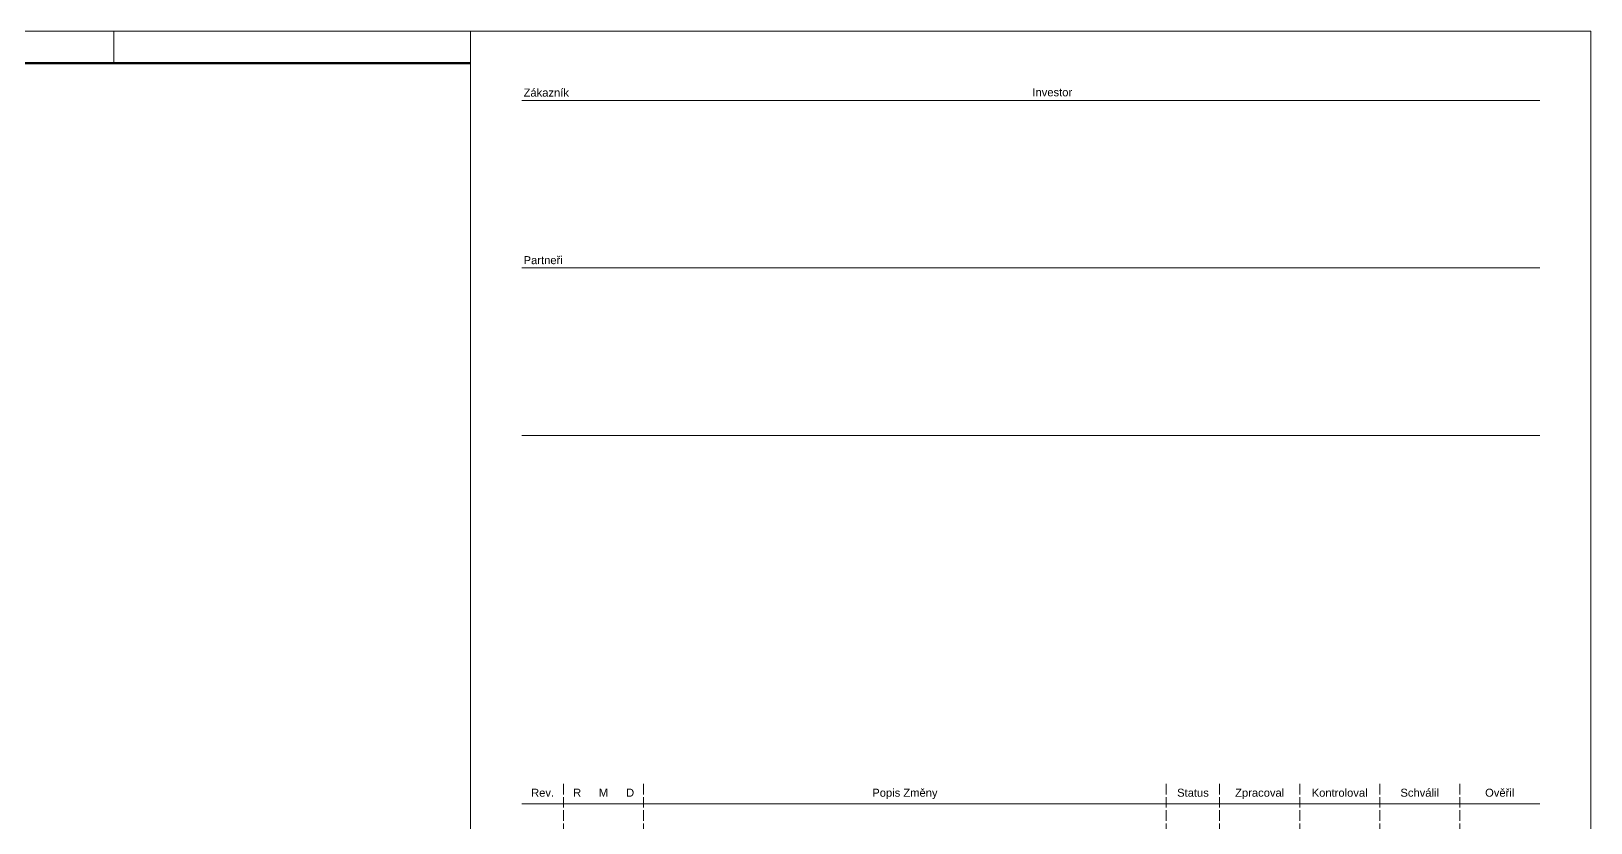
# Paper-space layout 'A4.0' of a CAD drawing. Header units: millimetres. Extents: x -707 to 481, y 136 to 433.
# Drawn here: x 188.8 to 481.1, y 284.7 to 433.2 of the extents above; entities that cross this region are included whole.
import ezdxf
from ezdxf.enums import TextEntityAlignment as Align

# ---------------------------------------------------------------- set-up
doc = ezdxf.new("R2010")
doc.units = ezdxf.units.MM
doc.header["$LTSCALE"] = 0.5
doc.linetypes.add('ACAD_ISO02W100', pattern=[15, 12, -3])
doc.layers.add('Border', color=7, linetype='Continuous', lineweight=0)
doc.layers.add('Border_TextCZ', color=7, linetype='Continuous', lineweight=0)
doc.layers.add('Border_TextCZAtr', color=7, linetype='Continuous')
doc.styles.add('Arial Unicode', font='ARIALUNI.TTF', dxfattribs={"width": 1.428571, "height": 0.007})
doc.styles.add('Arial_1.5', font='arial.ttf', dxfattribs={"height": 1.5})
doc.styles.add('Arial_4.0', font='arial.ttf', dxfattribs={"width": 0.9, "height": 4})
doc.styles.add('Arial_6.5', font='arial.ttf', dxfattribs={"width": 0.8, "height": 6.5})

# ---------------------------------------------------------------- blocks, each defined once
blk = doc.blocks.new('A4.0_v03_CZ')
at = {"layer": 'Border', "color": 7, "linetype": 'Continuous', "lineweight": 0}
blk.add_line((-276.9, 291), (-276.9, 297), dxfattribs=at)
at = {"layer": 'Border', "color": 7, "linetype": 'Continuous', "lineweight": 0, "flags": 128}
blk.add_lwpolyline([(-1188, 0), (0, 0), (0, 297), (-1188, 297)], close=True, dxfattribs=at)
at = {"layer": 'Border', "color": 7, "linetype": 'Continuous', "lineweight": 50}
blk.add_lwpolyline([(-210, 7), (-1168, 7), (-1168, 291), (-210, 291)], dxfattribs=at)
blk = doc.blocks.new('A4_v03_CZ')
at = {"layer": 'Border'}
blk.add_line((-200.42, 152.06), (-10.42, 152.06), dxfattribs=at)
at = {"layer": 'Border', "color": 7, "linetype": 'Continuous', "lineweight": 0, "flags": 128}
blk.add_lwpolyline([(-210, 0), (0, 0), (0, 297), (-210, 297)], close=True, dxfattribs=at)
at = {"layer": 'Border', "color": 7, "linetype": 'Continuous', "lineweight": 0}
blk.add_lwpolyline([(-210, 0), (-210, 297), (0, 297)], dxfattribs=at)
at = {"layer": 'Border'}
for points in [[(-200.42, 284.02), (-9.58, 284.02)], [(-200.42, 252.58), (-9.58, 252.58)], [(-200.42, 221.15), (-9.58, 221.15)], [(-200.42, 152.06), (-9.58, 152.06)]]:
    blk.add_lwpolyline(points, dxfattribs=at)
at = {"layer": 'Border', "linetype": 'ACAD_ISO02W100', "ltscale": 0.33}
for points in [[(-192.58, 155.81), (-192.58, 128.31)], [(-177.58, 155.81), (-177.58, 128.31)], [(-79.58, 155.81), (-79.58, 128.31)], [(-69.58, 155.81), (-69.58, 128.31)], [(-54.58, 155.81), (-54.58, 128.31)], [(-39.58, 155.81), (-39.58, 128.31)], [(-24.58, 155.81), (-24.58, 128.31)]]:
    blk.add_lwpolyline(points, dxfattribs=at)
at = {"layer": 'Border', "style": 'Arial Unicode'}
blk.add_text('Investor', height=1.5, dxfattribs=at).set_placement((-104.68, 284.79))
at = {"layer": 'Border_TextCZ', "color": 7, "linetype": 'Continuous', "lineweight": 0, "style": 'Arial Unicode'}
for s, p in [('Zákazník', (-200.06, 285.48)), ('Partneři', (-200.06, 254.05))]:
    blk.add_text(s, height=1.5, dxfattribs=at).set_placement(p, align=Align.MIDDLE_LEFT)
at = {"layer": 'Border_TextCZ', "color": 7, "linetype": 'Continuous', "lineweight": 0, "style": 'Arial_1.5'}
for s, p in [('Popis Změny', (-128.58, 154.15)), ('Rev.', (-196.5, 154.15)), ('R', (-190.03, 154.16)), ('M', (-185.09, 154.16)), ('D', (-180.09, 154.16)), ('Status', (-74.58, 154.15))]:
    blk.add_text(s, height=1.5, dxfattribs=at).set_placement(p, align=Align.MIDDLE_CENTER)
at = {"layer": 'Border_TextCZ', "color": 7, "linetype": 'Continuous', "lineweight": 13, "style": 'Arial_1.5'}
for s, p in [('Zpracoval', (-62.08, 154.15)), ('Kontroloval', (-47.08, 154.15)), ('Schválil', (-32.08, 154.15)), ('Ověřil', (-17.08, 154.15))]:
    blk.add_text(s, height=1.5, dxfattribs=at).set_placement(p, align=Align.MIDDLE_CENTER)
at = {"layer": 'Border_TextCZAtr', "style": 'Arial_1.5'}
for tag, p in [('rev-5', (-196.5, 149.56)), ('date-5', (-185.08, 149.56)), ('status-5', (-74.58, 149.56)), ('rev-4', (-196.5, 144.56)), ('date-4', (-185.08, 144.56)), ('status-4', (-74.58, 144.56)), ('date-3', (-185.08, 139.56)), ('rev-3', (-196.5, 139.56)), ('status-3', (-74.58, 139.56)), ('rev-2', (-196.5, 134.56)), ('date-2', (-185.08, 134.56)), ('status-2', (-74.58, 134.56)), ('rev-1', (-196.5, 129.56)), ('date-1', (-185.08, 129.56)), ('status-1', (-74.58, 129.56))]:
    blk.add_attdef(tag, text='', height=1.5, dxfattribs=at).set_placement(p, align=Align.MIDDLE)
for tag, p in [('description-5', (-176.58, 149.56)), ('description-4', (-176.58, 144.56)), ('description-3', (-176.58, 139.56)), ('description-2', (-176.58, 134.56)), ('description-1', (-176.58, 129.56))]:
    blk.add_attdef(tag, text='', height=1.5, dxfattribs=at).set_placement(p, align=Align.MIDDLE_LEFT)
for tag, p in [('name1-5', (-62.08, 149.56)), ('name2-5', (-47.08, 149.56)), ('name3-5', (-32.08, 149.56)), ('name4-5', (-17.08, 149.56)), ('name1-4', (-62.08, 144.56)), ('name2-4', (-47.08, 144.56)), ('name3-4', (-32.08, 144.56)), ('name4-4', (-17.08, 144.56)), ('name1-3', (-62.08, 139.56)), ('name2-3', (-47.08, 139.56)), ('name3-3', (-32.08, 139.56)), ('name4-3', (-17.08, 139.56)), ('name1-2', (-62.08, 134.56)), ('name2-2', (-47.08, 134.56)), ('name3-2', (-32.08, 134.56)), ('name4-2', (-17.08, 134.56)), ('name1-1', (-62.08, 129.56)), ('name2-1', (-47.08, 129.56)), ('name3-1', (-32.08, 129.56)), ('name4-1', (-17.08, 129.56))]:
    blk.add_attdef(tag, text='', height=1.5, dxfattribs=at).set_placement(p, align=Align.CENTER)
at = {"layer": 'Border_TextCZAtr', "style": 'Arial_6.5', "width": 0.8}
blk.add_attdef('SUBJECT1', text='', height=6.5, dxfattribs=at).set_placement((-105.06, 113.25), align=Align.MIDDLE_CENTER)
at = {"layer": 'Border_TextCZAtr', "style": 'Arial_4.0'}
for tag, p in [('SUBJECT2', (-105.06, 100.42)), ('SUBJECT3', (-105.06, 92.42)), ('SUBJECT4', (-105.06, 84.42)), ('SUBJECT5', (-105.06, 76.42))]:
    blk.add_attdef(tag, text='', height=4, dxfattribs=at).set_placement(p, align=Align.MIDDLE_CENTER)
at = {"layer": 'Border_TextCZAtr', "style": 'Arial_4.0', "width": 0.9}
for tag, p in [('EXTREF', (-111.66, 61.7)), ('CONFIDENT', (-45.86, 61.7)), ('REPLACES', (-111.66, 48.7)), ('scale', (-55.12, 48.7)), ('sheet', (-31.86, 48.7)), ('size', (-17.7, 48.7)), ('TYPPROJ', (-112.06, 35.69)), ('PROJ_NUM', (-105.82, 35.69)), ('TASK', (-81.92, 35.69)), ('OCD', (-64.44, 35.69)), ('ISSUER', (-31.86, 35.69)), ('INDICATOR', (-111.66, 22.81)), ('X', (-70.43, 22.81)), ('NUMBER', (-64.44, 22.81)), ('FOLIO', (-31.86, 22.81)), ('REV', (-17.36, 22.81))]:
    blk.add_attdef(tag, text='', height=4, dxfattribs=at).set_placement(p, align=Align.MIDDLE_LEFT)
at = {"layer": 'Border_TextCZAtr', "color": 7, "linetype": 'Continuous', "lineweight": 0, "style": 'Arial_4.0', "width": 0.9, "flags": 10}
blk.add_attdef('TP-', text='', height=4, dxfattribs=at).set_placement((-78.8, 22.81), align=Align.MIDDLE_LEFT)

psp = doc.layouts.new('A4.0')

# ---------------------------------------------------------------- block references
psp.add_blockref('A4.0_v03_CZ', (481.13, 136.22))
at = {"layer": 'Border'}
psp.add_blockref('A4_v03_CZ', (481.13, 136.22), dxfattribs=at)

doc.saveas('drawing.dxf')
